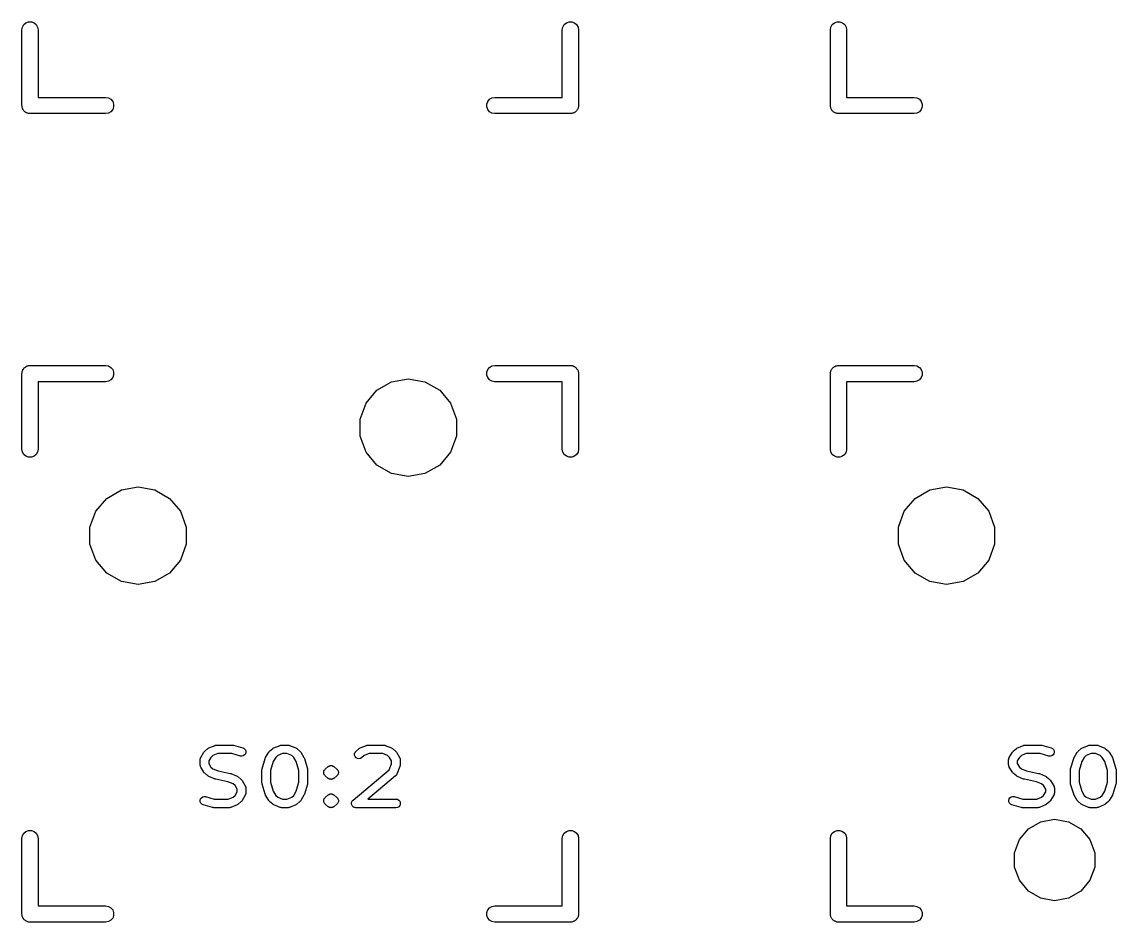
# Model space of a CAD drawing. Extents: x 15 to 276, y -105 to -15.
# Drawn here: x 53.46 to 79.17, y -104.54 to -83.38 of the extents above; entities that cross this region are included whole.
import ezdxf

# ---------------------------------------------------------------- set-up
doc = ezdxf.new("R2010")
doc.units = 0
doc.header["$MEASUREMENT"] = 0
doc.layers.add('BLACK', color=7, linetype='CONTINUOUS')

msp = doc.modelspace()

# ---------------------------------------------------------------- linework, layer by layer
at = {"layer": 'Black'}
for p, q in [((53.4595, -83.572), (53.471, -83.5068)), ((53.4595, -85.35), (53.4595, -83.572)), ((53.471, -83.5068), (53.5041, -83.4495)), ((53.5041, -83.4495), (53.5547, -83.407)), ((53.5547, -83.407), (53.6169, -83.3844)), ((53.6169, -83.3844), (53.6831, -83.3844)), ((53.6831, -83.3844), (53.7452, -83.407)), ((53.7452, -83.407), (53.7959, -83.4495)), ((53.7959, -83.4495), (53.829, -83.5068)), ((53.829, -83.5068), (53.8405, -83.572)), ((53.8405, -83.572), (53.8405, -85.1595)), ((66.1595, -83.572), (66.171, -83.5068)), ((66.1595, -85.1595), (66.1595, -83.572)), ((66.171, -83.5068), (66.2041, -83.4495)), ((66.2041, -83.4495), (66.2548, -83.407)), ((66.2548, -83.407), (66.3169, -83.3844)), ((66.3169, -83.3844), (66.3831, -83.3844)), ((66.3831, -83.3844), (66.4453, -83.407)), ((66.4453, -83.407), (66.4959, -83.4495)), ((66.4959, -83.4495), (66.529, -83.5068)), ((66.529, -83.5068), (66.5405, -83.572)), ((66.5405, -83.572), (66.5405, -85.35)), ((72.4595, -83.572), (72.471, -83.5068)), ((72.4595, -85.35), (72.4595, -83.572)), ((72.471, -83.5068), (72.5041, -83.4495)), ((72.5041, -83.4495), (72.5547, -83.407)), ((72.5547, -83.407), (72.6169, -83.3844)), ((72.6169, -83.3844), (72.6831, -83.3844)), ((72.6831, -83.3844), (72.7452, -83.407)), ((72.7452, -83.407), (72.7959, -83.4495)), ((72.7959, -83.4495), (72.829, -83.5068)), ((72.829, -83.5068), (72.8405, -83.572)), ((72.8405, -83.572), (72.8405, -85.1595)), ((53.4624, -85.3664), (53.4595, -85.35)), ((53.4624, -85.3831), (53.4624, -85.3664)), ((53.8405, -85.1595), (55.428, -85.1595)), ((55.428, -85.1595), (55.4932, -85.171)), ((55.4932, -85.171), (55.5505, -85.2041)), ((55.5505, -85.2041), (55.593, -85.2548)), ((55.593, -85.2548), (55.6156, -85.3169)), ((55.6156, -85.3169), (55.6156, -85.3831)), ((64.3844, -85.3169), (64.407, -85.2548)), ((64.3844, -85.3831), (64.3844, -85.3169)), ((64.407, -85.2548), (64.4495, -85.2041)), ((64.4495, -85.2041), (64.5068, -85.171)), ((64.5068, -85.171), (64.572, -85.1595)), ((64.572, -85.1595), (66.1595, -85.1595)), ((66.5405, -85.35), (66.5376, -85.3664)), ((66.5376, -85.3664), (66.5376, -85.3831)), ((72.4624, -85.3664), (72.4595, -85.35)), ((72.4624, -85.3831), (72.4624, -85.3664)), ((72.8405, -85.1595), (74.428, -85.1595)), ((74.428, -85.1595), (74.4932, -85.171)), ((74.4932, -85.171), (74.5505, -85.2041)), ((74.5505, -85.2041), (74.593, -85.2548)), ((74.593, -85.2548), (74.6156, -85.3169)), ((74.6156, -85.3169), (74.6156, -85.3831)), ((53.4681, -85.3987), (53.4624, -85.3831)), ((53.471, -85.4152), (53.4681, -85.3987)), ((53.4793, -85.4296), (53.471, -85.4152)), ((53.485, -85.4453), (53.4793, -85.4296)), ((53.4957, -85.458), (53.485, -85.4453)), ((53.5041, -85.4725), (53.4957, -85.458)), ((53.5168, -85.4832), (53.5041, -85.4725)), ((53.5275, -85.4959), (53.5168, -85.4832)), ((53.542, -85.5043), (53.5275, -85.4959)), ((53.5547, -85.515), (53.542, -85.5043)), ((53.5704, -85.5207), (53.5547, -85.515)), ((53.5848, -85.529), (53.5704, -85.5207)), ((53.6013, -85.5319), (53.5848, -85.529)), ((53.6169, -85.5376), (53.6013, -85.5319)), ((53.6336, -85.5376), (53.6169, -85.5376)), ((53.65, -85.5405), (53.6336, -85.5376)), ((55.428, -85.5405), (53.65, -85.5405)), ((55.4932, -85.529), (55.428, -85.5405)), ((55.5505, -85.4959), (55.4932, -85.529)), ((55.593, -85.4453), (55.5505, -85.4959)), ((55.6156, -85.3831), (55.593, -85.4453)), ((64.407, -85.4453), (64.3844, -85.3831)), ((64.4495, -85.4959), (64.407, -85.4453)), ((64.5068, -85.529), (64.4495, -85.4959)), ((64.572, -85.5405), (64.5068, -85.529)), ((66.35, -85.5405), (64.572, -85.5405)), ((66.3664, -85.5376), (66.35, -85.5405)), ((66.3831, -85.5376), (66.3664, -85.5376)), ((66.3987, -85.5319), (66.3831, -85.5376)), ((66.4152, -85.529), (66.3987, -85.5319)), ((66.4296, -85.5207), (66.4152, -85.529)), ((66.4453, -85.515), (66.4296, -85.5207)), ((66.458, -85.5043), (66.4453, -85.515)), ((66.4725, -85.4959), (66.458, -85.5043)), ((66.4832, -85.4832), (66.4725, -85.4959)), ((66.4959, -85.4725), (66.4832, -85.4832)), ((66.5043, -85.458), (66.4959, -85.4725)), ((66.515, -85.4453), (66.5043, -85.458)), ((66.5207, -85.4296), (66.515, -85.4453)), ((66.529, -85.4152), (66.5207, -85.4296)), ((66.5319, -85.3987), (66.529, -85.4152)), ((66.5376, -85.3831), (66.5319, -85.3987)), ((72.4681, -85.3987), (72.4624, -85.3831)), ((72.471, -85.4152), (72.4681, -85.3987)), ((72.4793, -85.4296), (72.471, -85.4152)), ((72.485, -85.4453), (72.4793, -85.4296)), ((72.4957, -85.458), (72.485, -85.4453)), ((72.5041, -85.4725), (72.4957, -85.458)), ((72.5168, -85.4832), (72.5041, -85.4725)), ((72.5275, -85.4959), (72.5168, -85.4832)), ((72.542, -85.5043), (72.5275, -85.4959)), ((72.5547, -85.515), (72.542, -85.5043)), ((72.5704, -85.5207), (72.5547, -85.515)), ((72.5848, -85.529), (72.5704, -85.5207)), ((72.6013, -85.5319), (72.5848, -85.529)), ((72.6169, -85.5376), (72.6013, -85.5319)), ((72.6336, -85.5376), (72.6169, -85.5376)), ((72.65, -85.5405), (72.6336, -85.5376)), ((74.428, -85.5405), (72.65, -85.5405)), ((74.4932, -85.529), (74.428, -85.5405)), ((74.5505, -85.4959), (74.4932, -85.529)), ((74.593, -85.4453), (74.5505, -85.4959)), ((74.6156, -85.3831), (74.593, -85.4453)), ((53.485, -91.5547), (53.4957, -91.542)), ((53.4957, -91.542), (53.5041, -91.5275)), ((53.5041, -91.5275), (53.5168, -91.5168)), ((53.5168, -91.5168), (53.5275, -91.5041)), ((53.5275, -91.5041), (53.542, -91.4957)), ((53.542, -91.4957), (53.5547, -91.485)), ((53.5547, -91.485), (53.5704, -91.4793)), ((53.5704, -91.4793), (53.5848, -91.471)), ((53.5848, -91.471), (53.6013, -91.4681)), ((53.6013, -91.4681), (53.6169, -91.4624)), ((53.6169, -91.4624), (53.6336, -91.4624)), ((53.6336, -91.4624), (53.65, -91.4595)), ((53.65, -91.4595), (55.428, -91.4595)), ((55.428, -91.4595), (55.4932, -91.471)), ((55.4932, -91.471), (55.5505, -91.5041)), ((55.5505, -91.5041), (55.593, -91.5547)), ((64.407, -91.5547), (64.4495, -91.5041)), ((64.4495, -91.5041), (64.5068, -91.471)), ((64.5068, -91.471), (64.572, -91.4595)), ((64.572, -91.4595), (66.35, -91.4595)), ((66.35, -91.4595), (66.3664, -91.4624)), ((66.3664, -91.4624), (66.3831, -91.4624)), ((66.3831, -91.4624), (66.3987, -91.4681)), ((66.3987, -91.4681), (66.4152, -91.471)), ((66.4152, -91.471), (66.4296, -91.4793)), ((66.4296, -91.4793), (66.4453, -91.485)), ((66.4453, -91.485), (66.458, -91.4957)), ((66.458, -91.4957), (66.4725, -91.5041)), ((66.4725, -91.5041), (66.4832, -91.5168)), ((66.4832, -91.5168), (66.4959, -91.5275)), ((66.4959, -91.5275), (66.5043, -91.542)), ((66.5043, -91.542), (66.515, -91.5547)), ((72.485, -91.5547), (72.4957, -91.542)), ((72.4957, -91.542), (72.5041, -91.5275)), ((72.5041, -91.5275), (72.5168, -91.5168)), ((72.5168, -91.5168), (72.5275, -91.5041)), ((72.5275, -91.5041), (72.542, -91.4957)), ((72.542, -91.4957), (72.5547, -91.485)), ((72.5547, -91.485), (72.5704, -91.4793)), ((72.5704, -91.4793), (72.5848, -91.471)), ((72.5848, -91.471), (72.6013, -91.4681)), ((72.6013, -91.4681), (72.6169, -91.4624)), ((72.6169, -91.4624), (72.6336, -91.4624)), ((72.6336, -91.4624), (72.65, -91.4595)), ((72.65, -91.4595), (74.428, -91.4595)), ((74.428, -91.4595), (74.4932, -91.471)), ((74.4932, -91.471), (74.5505, -91.5041)), ((74.5505, -91.5041), (74.593, -91.5547)), ((53.4595, -91.65), (53.4624, -91.6336)), ((53.4595, -93.428), (53.4595, -91.65)), ((53.4624, -91.6169), (53.4681, -91.6013)), ((53.4624, -91.6336), (53.4624, -91.6169)), ((53.4681, -91.6013), (53.471, -91.5848)), ((53.471, -91.5848), (53.4793, -91.5704)), ((53.4793, -91.5704), (53.485, -91.5547)), ((55.5505, -91.7959), (55.4932, -91.829)), ((55.593, -91.7452), (55.5505, -91.7959)), ((55.593, -91.5547), (55.6156, -91.6169)), ((55.6156, -91.6831), (55.593, -91.7452)), ((55.6156, -91.6169), (55.6156, -91.6831)), ((62.1476, -91.8418), (62.54, -91.7726)), ((62.54, -91.7726), (62.9324, -91.8418)), ((64.3844, -91.6169), (64.407, -91.5547)), ((64.3844, -91.6831), (64.3844, -91.6169)), ((64.407, -91.7452), (64.3844, -91.6831)), ((64.4495, -91.7959), (64.407, -91.7452)), ((64.5068, -91.829), (64.4495, -91.7959)), ((66.515, -91.5547), (66.5207, -91.5704)), ((66.5207, -91.5704), (66.529, -91.5848)), ((66.529, -91.5848), (66.5319, -91.6013)), ((66.5319, -91.6013), (66.5376, -91.6169)), ((66.5376, -91.6169), (66.5376, -91.6336)), ((66.5376, -91.6336), (66.5405, -91.65)), ((66.5405, -91.65), (66.5405, -93.428)), ((72.4595, -91.65), (72.4624, -91.6336)), ((72.4595, -93.428), (72.4595, -91.65)), ((72.4624, -91.6169), (72.4681, -91.6013)), ((72.4624, -91.6336), (72.4624, -91.6169)), ((72.4681, -91.6013), (72.471, -91.5848)), ((72.471, -91.5848), (72.4793, -91.5704)), ((72.4793, -91.5704), (72.485, -91.5547)), ((74.5505, -91.7959), (74.4932, -91.829)), ((74.593, -91.7452), (74.5505, -91.7959)), ((74.593, -91.5547), (74.6156, -91.6169)), ((74.6156, -91.6831), (74.593, -91.7452)), ((74.6156, -91.6169), (74.6156, -91.6831)), ((55.428, -91.8405), (53.8405, -91.8405)), ((53.8405, -91.8405), (53.8405, -93.428)), ((55.4932, -91.829), (55.428, -91.8405)), ((61.5464, -92.3463), (61.8025, -92.0411)), ((61.8025, -92.0411), (62.1476, -91.8418)), ((62.9324, -91.8418), (63.2775, -92.0411)), ((63.2775, -92.0411), (63.5336, -92.3463)), ((64.572, -91.8405), (64.5068, -91.829)), ((66.1595, -91.8405), (64.572, -91.8405)), ((66.1595, -93.428), (66.1595, -91.8405)), ((74.428, -91.8405), (72.8405, -91.8405)), ((72.8405, -91.8405), (72.8405, -93.428)), ((74.4932, -91.829), (74.428, -91.8405)), ((61.4101, -92.7208), (61.5464, -92.3463)), ((63.5336, -92.3463), (63.6699, -92.7208)), ((61.4101, -93.1192), (61.4101, -92.7208)), ((63.6699, -92.7208), (63.6699, -93.1192)), ((61.5464, -93.4937), (61.4101, -93.1192)), ((63.6699, -93.1192), (63.5336, -93.4937)), ((53.471, -93.4932), (53.4595, -93.428)), ((53.5041, -93.5505), (53.471, -93.4932)), ((53.5547, -93.593), (53.5041, -93.5505)), ((53.6169, -93.6156), (53.5547, -93.593)), ((53.7452, -93.593), (53.6831, -93.6156)), ((53.7959, -93.5505), (53.7452, -93.593)), ((53.829, -93.4932), (53.7959, -93.5505)), ((53.8405, -93.428), (53.829, -93.4932)), ((61.8025, -93.7989), (61.5464, -93.4937)), ((63.5336, -93.4937), (63.2775, -93.7989)), ((66.171, -93.4932), (66.1595, -93.428)), ((66.2041, -93.5505), (66.171, -93.4932)), ((66.2548, -93.593), (66.2041, -93.5505)), ((66.3169, -93.6156), (66.2548, -93.593)), ((66.4453, -93.593), (66.3831, -93.6156)), ((66.4959, -93.5505), (66.4453, -93.593)), ((66.529, -93.4932), (66.4959, -93.5505)), ((66.5405, -93.428), (66.529, -93.4932)), ((72.471, -93.4932), (72.4595, -93.428)), ((72.5041, -93.5505), (72.471, -93.4932)), ((72.5547, -93.593), (72.5041, -93.5505)), ((72.6169, -93.6156), (72.5547, -93.593)), ((72.7452, -93.593), (72.6831, -93.6156)), ((72.7959, -93.5505), (72.7452, -93.593)), ((72.829, -93.4932), (72.7959, -93.5505)), ((72.8405, -93.428), (72.829, -93.4932)), ((53.6831, -93.6156), (53.6169, -93.6156)), ((62.1476, -93.9982), (61.8025, -93.7989)), ((63.2775, -93.7989), (62.9324, -93.9982)), ((66.3831, -93.6156), (66.3169, -93.6156)), ((72.6831, -93.6156), (72.6169, -93.6156)), ((62.54, -94.0674), (62.1476, -93.9982)), ((62.9324, -93.9982), (62.54, -94.0674)), ((55.7976, -94.3818), (56.19, -94.3126)), ((56.19, -94.3126), (56.5824, -94.3818)), ((74.7976, -94.3818), (75.19, -94.3126)), ((75.19, -94.3126), (75.5824, -94.3818)), ((55.1964, -94.8863), (55.4525, -94.5811)), ((55.4525, -94.5811), (55.7976, -94.3818)), ((56.5824, -94.3818), (56.9275, -94.5811)), ((56.9275, -94.5811), (57.1836, -94.8863)), ((74.1964, -94.8863), (74.4525, -94.5811)), ((74.4525, -94.5811), (74.7976, -94.3818)), ((75.5824, -94.3818), (75.9275, -94.5811)), ((75.9275, -94.5811), (76.1836, -94.8863)), ((55.0601, -95.2608), (55.1964, -94.8863)), ((57.1836, -94.8863), (57.3199, -95.2608)), ((74.0601, -95.2608), (74.1964, -94.8863)), ((76.1836, -94.8863), (76.3199, -95.2608)), ((55.0601, -95.6592), (55.0601, -95.2608)), ((57.3199, -95.2608), (57.3199, -95.6592)), ((74.0601, -95.6592), (74.0601, -95.2608)), ((76.3199, -95.2608), (76.3199, -95.6592)), ((55.1964, -96.0337), (55.0601, -95.6592)), ((57.3199, -95.6592), (57.1836, -96.0337)), ((74.1964, -96.0337), (74.0601, -95.6592)), ((76.3199, -95.6592), (76.1836, -96.0337)), ((55.4525, -96.3389), (55.1964, -96.0337)), ((57.1836, -96.0337), (56.9275, -96.3389)), ((74.4525, -96.3389), (74.1964, -96.0337)), ((76.1836, -96.0337), (75.9275, -96.3389)), ((55.7976, -96.5382), (55.4525, -96.3389)), ((56.9275, -96.3389), (56.5824, -96.5382)), ((74.7976, -96.5382), (74.4525, -96.3389)), ((75.9275, -96.3389), (75.5824, -96.5382)), ((56.19, -96.6074), (55.7976, -96.5382)), ((56.5824, -96.5382), (56.19, -96.6074)), ((75.19, -96.6074), (74.7976, -96.5382)), ((75.5824, -96.5382), (75.19, -96.6074)), ((57.7357, -100.548), (57.7468, -100.535)), ((57.7468, -100.535), (57.7578, -100.522)), ((57.7578, -100.522), (57.8304, -100.462)), ((57.8304, -100.462), (57.8436, -100.454)), ((57.8436, -100.454), (57.8564, -100.446)), ((57.8564, -100.446), (58.0015, -100.386)), ((58.0015, -100.386), (58.0038, -100.385)), ((58.0038, -100.385), (58.0058, -100.384)), ((58.0058, -100.384), (58.0209, -100.381)), ((58.0209, -100.381), (58.0359, -100.378)), ((58.0359, -100.378), (58.0383, -100.378)), ((58.0383, -100.378), (58.0406, -100.378)), ((58.0406, -100.378), (58.4034, -100.378)), ((58.4034, -100.378), (58.417, -100.38)), ((58.417, -100.38), (58.4306, -100.382)), ((58.4306, -100.382), (58.6483, -100.442)), ((58.6483, -100.442), (58.6802, -100.457)), ((58.6802, -100.457), (58.7049, -100.482)), ((58.7049, -100.482), (58.7195, -100.515)), ((58.7195, -100.515), (58.7223, -100.55)), ((59.2597, -100.548), (59.2708, -100.535)), ((59.2708, -100.535), (59.2818, -100.522)), ((59.2818, -100.522), (59.3544, -100.462)), ((59.3544, -100.462), (59.3676, -100.454)), ((59.3676, -100.454), (59.3804, -100.446)), ((59.3804, -100.446), (59.5255, -100.386)), ((59.5255, -100.386), (59.5278, -100.385)), ((59.5278, -100.385), (59.5298, -100.384)), ((59.5298, -100.384), (59.5449, -100.381)), ((59.5449, -100.381), (59.5599, -100.378)), ((59.5599, -100.378), (59.5623, -100.378)), ((59.5623, -100.378), (59.5646, -100.378)), ((59.5646, -100.378), (59.7097, -100.378)), ((59.7097, -100.378), (59.712, -100.378)), ((59.712, -100.378), (59.7144, -100.378)), ((59.7144, -100.378), (59.7293, -100.381)), ((59.7293, -100.381), (59.7445, -100.384)), ((59.7445, -100.384), (59.7465, -100.385)), ((59.7465, -100.385), (59.7488, -100.386)), ((59.7488, -100.386), (59.8939, -100.446)), ((59.8939, -100.446), (59.9067, -100.454)), ((59.9067, -100.454), (59.9199, -100.462)), ((59.9199, -100.462), (59.9925, -100.522)), ((59.9925, -100.522), (60.0034, -100.535)), ((60.0034, -100.535), (60.0146, -100.548)), ((61.291, -100.549), (61.3138, -100.522)), ((61.3138, -100.522), (61.3864, -100.462)), ((61.3864, -100.462), (61.3996, -100.454)), ((61.3996, -100.454), (61.4124, -100.446)), ((61.4124, -100.446), (61.5575, -100.386)), ((61.5575, -100.386), (61.5598, -100.385)), ((61.5598, -100.385), (61.5618, -100.384)), ((61.5618, -100.384), (61.5769, -100.381)), ((61.5769, -100.381), (61.5919, -100.378)), ((61.5919, -100.378), (61.5943, -100.378)), ((61.5943, -100.378), (61.5966, -100.378)), ((61.5966, -100.378), (61.9594, -100.378)), ((61.9594, -100.378), (61.9617, -100.378)), ((61.9617, -100.378), (61.9641, -100.378)), ((61.9641, -100.378), (61.9791, -100.381)), ((61.9791, -100.381), (61.9942, -100.384)), ((61.9942, -100.384), (61.9962, -100.385)), ((61.9962, -100.385), (61.9985, -100.386)), ((61.9985, -100.386), (62.1436, -100.446)), ((62.1436, -100.446), (62.1564, -100.454)), ((62.1564, -100.454), (62.1696, -100.462)), ((62.1696, -100.462), (62.2422, -100.522)), ((62.2422, -100.522), (62.2531, -100.535)), ((62.2531, -100.535), (62.2643, -100.548)), ((76.7357, -100.548), (76.7468, -100.535)), ((76.7468, -100.535), (76.7578, -100.522)), ((76.7578, -100.522), (76.8304, -100.462)), ((76.8304, -100.462), (76.8436, -100.454)), ((76.8436, -100.454), (76.8564, -100.446)), ((76.8564, -100.446), (77.0015, -100.386)), ((77.0015, -100.386), (77.0038, -100.385)), ((77.0038, -100.385), (77.0058, -100.384)), ((77.0058, -100.384), (77.0209, -100.381)), ((77.0209, -100.381), (77.0359, -100.378)), ((77.0359, -100.378), (77.0383, -100.378)), ((77.0383, -100.378), (77.0406, -100.378)), ((77.0406, -100.378), (77.4034, -100.378)), ((77.4034, -100.378), (77.417, -100.38)), ((77.417, -100.38), (77.4306, -100.382)), ((77.4306, -100.382), (77.6483, -100.442)), ((77.6483, -100.442), (77.6802, -100.457)), ((77.6802, -100.457), (77.7049, -100.482)), ((77.7049, -100.482), (77.7195, -100.515)), ((77.7195, -100.515), (77.7223, -100.55)), ((78.2597, -100.548), (78.2708, -100.535)), ((78.2708, -100.535), (78.2818, -100.522)), ((78.2818, -100.522), (78.3544, -100.462)), ((78.3544, -100.462), (78.3676, -100.454)), ((78.3676, -100.454), (78.3804, -100.446)), ((78.3804, -100.446), (78.5255, -100.386)), ((78.5255, -100.386), (78.5278, -100.385)), ((78.5278, -100.385), (78.5298, -100.384)), ((78.5298, -100.384), (78.5449, -100.381)), ((78.5449, -100.381), (78.5599, -100.378)), ((78.5599, -100.378), (78.5623, -100.378)), ((78.5623, -100.378), (78.5646, -100.378)), ((78.5646, -100.378), (78.7097, -100.378)), ((78.7097, -100.378), (78.712, -100.378)), ((78.712, -100.378), (78.7144, -100.378)), ((78.7144, -100.378), (78.7293, -100.381)), ((78.7293, -100.381), (78.7445, -100.384)), ((78.7445, -100.384), (78.7465, -100.385)), ((78.7465, -100.385), (78.7488, -100.386)), ((78.7488, -100.386), (78.8939, -100.446)), ((78.8939, -100.446), (78.9067, -100.454)), ((78.9067, -100.454), (78.9199, -100.462)), ((78.9199, -100.462), (78.9925, -100.522)), ((78.9925, -100.522), (79.0034, -100.535)), ((79.0034, -100.535), (79.0146, -100.548)), ((57.6487, -100.721), (57.6504, -100.712)), ((57.6487, -100.842), (57.6487, -100.721)), ((57.6504, -100.712), (57.6505, -100.702)), ((57.6505, -100.702), (57.6534, -100.695)), ((57.6534, -100.695), (57.6548, -100.687)), ((57.6548, -100.687), (57.6597, -100.678)), ((57.6597, -100.678), (57.6632, -100.669)), ((57.6632, -100.669), (57.7357, -100.548)), ((57.9011, -100.668), (57.8519, -100.75)), ((57.8519, -100.75), (57.8519, -100.814)), ((57.9487, -100.628), (57.9011, -100.668)), ((58.0609, -100.581), (57.9487, -100.628)), ((58.3896, -100.581), (58.0609, -100.581)), ((58.5939, -100.638), (58.3896, -100.581)), ((58.6291, -100.641), (58.5939, -100.638)), ((58.6632, -100.632), (58.6291, -100.641)), ((58.6923, -100.612), (58.6632, -100.632)), ((58.7128, -100.584), (58.6923, -100.612)), ((58.7223, -100.55), (58.7128, -100.584)), ((59.1044, -100.934), (59.177, -100.692)), ((59.177, -100.692), (59.1826, -100.681)), ((59.1826, -100.681), (59.1872, -100.669)), ((59.1872, -100.669), (59.2597, -100.548)), ((59.3679, -100.763), (59.3033, -100.978)), ((59.4251, -100.668), (59.3679, -100.763)), ((59.4727, -100.628), (59.4251, -100.668)), ((59.5849, -100.581), (59.4727, -100.628)), ((59.6894, -100.581), (59.5849, -100.581)), ((59.8016, -100.628), (59.6894, -100.581)), ((59.8492, -100.668), (59.8016, -100.628)), ((59.9063, -100.763), (59.8492, -100.668)), ((59.971, -100.978), (59.9063, -100.763)), ((60.0146, -100.548), (60.0871, -100.669)), ((60.0871, -100.669), (60.0916, -100.681)), ((60.0916, -100.681), (60.0973, -100.692)), ((60.0973, -100.692), (60.1699, -100.934)), ((61.2787, -100.618), (61.2789, -100.582)), ((61.2907, -100.651), (61.2787, -100.618)), ((61.2789, -100.582), (61.291, -100.549)), ((61.3133, -100.678), (61.2907, -100.651)), ((61.3438, -100.696), (61.3133, -100.678)), ((61.3785, -100.702), (61.3438, -100.696)), ((61.4133, -100.696), (61.3785, -100.702)), ((61.4439, -100.679), (61.4133, -100.696)), ((61.5047, -100.628), (61.4439, -100.679)), ((61.6169, -100.581), (61.5047, -100.628)), ((61.9391, -100.581), (61.6169, -100.581)), ((62.0513, -100.628), (61.9391, -100.581)), ((62.0989, -100.668), (62.0513, -100.628)), ((62.1481, -100.75), (62.0989, -100.668)), ((62.1481, -100.823), (62.1481, -100.75)), ((62.2643, -100.548), (62.3368, -100.669)), ((62.3368, -100.669), (62.3403, -100.678)), ((62.3403, -100.678), (62.3452, -100.687)), ((62.3452, -100.687), (62.3466, -100.695)), ((62.3466, -100.695), (62.3495, -100.702)), ((62.3495, -100.702), (62.3496, -100.712)), ((62.3496, -100.712), (62.3513, -100.721)), ((62.3513, -100.721), (62.3513, -100.842)), ((76.6487, -100.721), (76.6504, -100.712)), ((76.6487, -100.842), (76.6487, -100.721)), ((76.6504, -100.712), (76.6505, -100.702)), ((76.6505, -100.702), (76.6534, -100.695)), ((76.6534, -100.695), (76.6548, -100.687)), ((76.6548, -100.687), (76.6597, -100.678)), ((76.6597, -100.678), (76.6632, -100.669)), ((76.6632, -100.669), (76.7357, -100.548)), ((76.9011, -100.668), (76.8519, -100.75)), ((76.8519, -100.75), (76.8519, -100.814)), ((76.9487, -100.628), (76.9011, -100.668)), ((77.0609, -100.581), (76.9487, -100.628)), ((77.3896, -100.581), (77.0609, -100.581)), ((77.5939, -100.638), (77.3896, -100.581)), ((77.6291, -100.641), (77.5939, -100.638)), ((77.6632, -100.632), (77.6291, -100.641)), ((77.6923, -100.612), (77.6632, -100.632)), ((77.7128, -100.584), (77.6923, -100.612)), ((77.7223, -100.55), (77.7128, -100.584)), ((78.1044, -100.934), (78.177, -100.692)), ((78.177, -100.692), (78.1826, -100.681)), ((78.1826, -100.681), (78.1872, -100.669)), ((78.1872, -100.669), (78.2597, -100.548)), ((78.3679, -100.763), (78.3033, -100.978)), ((78.4251, -100.668), (78.3679, -100.763)), ((78.4727, -100.628), (78.4251, -100.668)), ((78.5849, -100.581), (78.4727, -100.628)), ((78.6894, -100.581), (78.5849, -100.581)), ((78.8016, -100.628), (78.6894, -100.581)), ((78.8492, -100.668), (78.8016, -100.628)), ((78.9063, -100.763), (78.8492, -100.668)), ((78.971, -100.978), (78.9063, -100.763)), ((79.0146, -100.548), (79.0871, -100.669)), ((79.0871, -100.669), (79.0916, -100.681)), ((79.0916, -100.681), (79.0973, -100.692)), ((79.0973, -100.692), (79.1699, -100.934)), ((57.6504, -100.852), (57.6487, -100.842)), ((57.6505, -100.862), (57.6504, -100.852)), ((57.6534, -100.869), (57.6505, -100.862)), ((57.6548, -100.877), (57.6534, -100.869)), ((57.6597, -100.886), (57.6548, -100.877)), ((57.6632, -100.895), (57.6597, -100.886)), ((57.7357, -101.016), (57.6632, -100.895)), ((57.7469, -101.028), (57.7357, -101.016)), ((57.7578, -101.041), (57.7469, -101.028)), ((57.8304, -101.102), (57.7578, -101.041)), ((57.8519, -100.814), (57.9011, -100.896)), ((57.9011, -100.896), (57.9487, -100.936)), ((57.9487, -100.936), (58.0707, -100.987)), ((58.0707, -100.987), (58.3516, -101.045)), ((58.3516, -101.045), (58.3605, -101.049)), ((58.3605, -101.049), (58.3699, -101.051)), ((58.3699, -101.051), (58.5151, -101.111)), ((59.1001, -100.963), (59.1027, -100.949)), ((59.1001, -101.266), (59.1001, -100.963)), ((59.1027, -100.949), (59.1044, -100.934)), ((59.3033, -100.978), (59.3033, -101.251)), ((59.971, -101.251), (59.971, -100.978)), ((60.1699, -100.934), (60.1716, -100.949)), ((60.1716, -100.949), (60.1742, -100.963)), ((60.1742, -100.963), (60.1742, -101.266)), ((60.553, -101.007), (60.5531, -101.006)), ((60.5531, -101.024), (60.553, -101.007)), ((60.553, -101.041), (60.5531, -101.024)), ((60.5531, -101.041), (60.553, -101.041)), ((60.5531, -101.006), (60.5591, -100.99)), ((60.5531, -101.006), (60.5531, -101.006)), ((60.5531, -101.042), (60.5531, -101.041)), ((60.5592, -101.058), (60.5531, -101.042)), ((60.5591, -100.99), (60.565, -100.973)), ((60.565, -101.074), (60.5592, -101.058)), ((60.565, -100.973), (60.5652, -100.973)), ((60.5652, -100.973), (60.5653, -100.973)), ((60.5653, -100.973), (60.5766, -100.959)), ((60.5766, -100.959), (60.5876, -100.946)), ((60.5876, -100.946), (60.5879, -100.946)), ((60.5879, -100.946), (60.5881, -100.946)), ((60.5881, -100.946), (60.6607, -100.885)), ((60.6607, -100.885), (60.6682, -100.881)), ((60.6682, -100.881), (60.6749, -100.875)), ((60.6749, -100.875), (60.6831, -100.872)), ((60.6831, -100.872), (60.6906, -100.868)), ((60.6906, -100.868), (60.691, -100.868)), ((60.691, -100.868), (60.6913, -100.868)), ((60.6913, -100.868), (60.6999, -100.866)), ((60.6999, -100.866), (60.7081, -100.863)), ((60.7081, -100.863), (60.7168, -100.863)), ((60.7168, -100.863), (60.7254, -100.862)), ((60.7254, -100.862), (60.7257, -100.862)), ((60.7257, -100.862), (60.7261, -100.862)), ((60.7261, -100.862), (60.7346, -100.863)), ((60.7346, -100.863), (60.7434, -100.863)), ((60.7434, -100.863), (60.7515, -100.866)), ((60.7515, -100.866), (60.7601, -100.868)), ((60.7601, -100.868), (60.7604, -100.868)), ((60.7604, -100.868), (60.7608, -100.868)), ((60.7608, -100.868), (60.7683, -100.872)), ((60.7683, -100.872), (60.7765, -100.875)), ((60.7765, -100.875), (60.7832, -100.881)), ((60.7832, -100.881), (60.7908, -100.885)), ((60.7908, -100.885), (60.8633, -100.946)), ((60.8633, -100.946), (60.8636, -100.946)), ((60.8636, -100.946), (60.8639, -100.946)), ((60.8639, -100.946), (60.8749, -100.959)), ((60.8749, -100.959), (60.8861, -100.973)), ((60.8861, -100.973), (60.8862, -100.973)), ((60.8862, -100.973), (60.8864, -100.973)), ((60.8864, -100.973), (60.8923, -100.99)), ((60.8923, -101.058), (60.8864, -101.074)), ((60.8923, -100.99), (60.8983, -101.006)), ((60.8983, -101.042), (60.8923, -101.058)), ((60.8983, -101.006), (60.8983, -101.006)), ((60.8983, -101.006), (60.8984, -101.007)), ((60.8984, -101.007), (60.8983, -101.024)), ((60.8983, -101.024), (60.8984, -101.041)), ((60.8984, -101.041), (60.8983, -101.041)), ((60.8983, -101.041), (60.8983, -101.042)), ((61.2412, -101.671), (62.0924, -100.962)), ((62.0924, -100.962), (62.1481, -100.823)), ((62.344, -100.88), (62.2715, -101.062)), ((62.3444, -100.879), (62.344, -100.88)), ((62.3452, -100.877), (62.3444, -100.879)), ((62.348, -100.861), (62.3452, -100.877)), ((62.3513, -100.846), (62.348, -100.861)), ((62.3513, -100.842), (62.351, -100.844)), ((62.351, -100.844), (62.3513, -100.846)), ((76.6504, -100.852), (76.6487, -100.842)), ((76.6505, -100.862), (76.6504, -100.852)), ((76.6534, -100.869), (76.6505, -100.862)), ((76.6548, -100.877), (76.6534, -100.869)), ((76.6597, -100.886), (76.6548, -100.877)), ((76.6632, -100.895), (76.6597, -100.886)), ((76.7357, -101.016), (76.6632, -100.895)), ((76.7469, -101.028), (76.7357, -101.016)), ((76.7578, -101.041), (76.7469, -101.028)), ((76.8304, -101.102), (76.7578, -101.041)), ((76.8519, -100.814), (76.9011, -100.896)), ((76.9011, -100.896), (76.9487, -100.936)), ((76.9487, -100.936), (77.0707, -100.987)), ((77.0707, -100.987), (77.3516, -101.045)), ((77.3516, -101.045), (77.3605, -101.049)), ((77.3605, -101.049), (77.3699, -101.051)), ((77.3699, -101.051), (77.5151, -101.111)), ((78.1001, -100.963), (78.1027, -100.949)), ((78.1001, -101.266), (78.1001, -100.963)), ((78.1027, -100.949), (78.1044, -100.934)), ((78.3033, -100.978), (78.3033, -101.251)), ((78.971, -101.251), (78.971, -100.978)), ((79.1699, -100.934), (79.1716, -100.949)), ((79.1716, -100.949), (79.1742, -100.963)), ((79.1742, -100.963), (79.1742, -101.266)), ((57.8436, -101.109), (57.8304, -101.102)), ((57.8564, -101.118), (57.8436, -101.109)), ((58.0015, -101.178), (57.8564, -101.118)), ((58.0109, -101.18), (58.0015, -101.178)), ((58.0198, -101.184), (58.0109, -101.18)), ((58.3007, -101.242), (58.0198, -101.184)), ((58.4228, -101.293), (58.3007, -101.242)), ((58.4703, -101.333), (58.4228, -101.293)), ((58.5151, -101.111), (58.5279, -101.12)), ((58.5279, -101.12), (58.541, -101.127)), ((58.541, -101.127), (58.6136, -101.188)), ((58.6136, -101.188), (58.6246, -101.201)), ((58.6246, -101.201), (58.6357, -101.213)), ((58.6357, -101.213), (58.7083, -101.334)), ((59.1027, -101.28), (59.1001, -101.266)), ((59.1044, -101.295), (59.1027, -101.28)), ((59.177, -101.537), (59.1044, -101.295)), ((59.3033, -101.251), (59.3679, -101.466)), ((59.9063, -101.466), (59.971, -101.251)), ((60.1699, -101.295), (60.0973, -101.537)), ((60.1716, -101.28), (60.1699, -101.295)), ((60.1742, -101.266), (60.1716, -101.28)), ((60.5652, -101.075), (60.565, -101.074)), ((60.5653, -101.075), (60.5652, -101.075)), ((60.5766, -101.088), (60.5653, -101.075)), ((60.5876, -101.101), (60.5766, -101.088)), ((60.5879, -101.102), (60.5876, -101.101)), ((60.5881, -101.102), (60.5879, -101.102)), ((60.6607, -101.162), (60.5881, -101.102)), ((60.6682, -101.167), (60.6607, -101.162)), ((60.6749, -101.172), (60.6682, -101.167)), ((60.6831, -101.175), (60.6749, -101.172)), ((60.6906, -101.18), (60.6831, -101.175)), ((60.691, -101.18), (60.6906, -101.18)), ((60.6913, -101.18), (60.691, -101.18)), ((60.6999, -101.181), (60.6913, -101.18)), ((60.7081, -101.184), (60.6999, -101.181)), ((60.7168, -101.184), (60.7081, -101.184)), ((60.7254, -101.186), (60.7168, -101.184)), ((60.7257, -101.186), (60.7254, -101.186)), ((60.7261, -101.186), (60.7257, -101.186)), ((60.7346, -101.184), (60.7261, -101.186)), ((60.7434, -101.184), (60.7346, -101.184)), ((60.7515, -101.181), (60.7434, -101.184)), ((60.7601, -101.18), (60.7515, -101.181)), ((60.7604, -101.18), (60.7601, -101.18)), ((60.7608, -101.18), (60.7604, -101.18)), ((60.7683, -101.175), (60.7608, -101.18)), ((60.7765, -101.172), (60.7683, -101.175)), ((60.7832, -101.167), (60.7765, -101.172)), ((60.7908, -101.162), (60.7832, -101.167)), ((60.8633, -101.102), (60.7908, -101.162)), ((60.8636, -101.102), (60.8633, -101.102)), ((60.8639, -101.101), (60.8636, -101.102)), ((60.8749, -101.088), (60.8639, -101.101)), ((60.8861, -101.075), (60.8749, -101.088)), ((60.8862, -101.075), (60.8861, -101.075)), ((60.8864, -101.074), (60.8862, -101.075)), ((62.2422, -101.102), (61.5869, -101.648)), ((62.247, -101.096), (62.2422, -101.102)), ((62.2529, -101.092), (62.247, -101.096)), ((62.2583, -101.083), (62.2529, -101.092)), ((62.265, -101.075), (62.2583, -101.083)), ((62.2675, -101.068), (62.265, -101.075)), ((62.2715, -101.062), (62.2675, -101.068)), ((76.8436, -101.109), (76.8304, -101.102)), ((76.8564, -101.118), (76.8436, -101.109)), ((77.0015, -101.178), (76.8564, -101.118)), ((77.0109, -101.18), (77.0015, -101.178)), ((77.0198, -101.184), (77.0109, -101.18)), ((77.3007, -101.242), (77.0198, -101.184)), ((77.4228, -101.293), (77.3007, -101.242)), ((77.4703, -101.333), (77.4228, -101.293)), ((77.5151, -101.111), (77.5279, -101.12)), ((77.5279, -101.12), (77.541, -101.127)), ((77.541, -101.127), (77.6136, -101.188)), ((77.6136, -101.188), (77.6246, -101.201)), ((77.6246, -101.201), (77.6357, -101.213)), ((77.6357, -101.213), (77.7083, -101.334)), ((78.1027, -101.28), (78.1001, -101.266)), ((78.1044, -101.295), (78.1027, -101.28)), ((78.177, -101.537), (78.1044, -101.295)), ((78.3033, -101.251), (78.3679, -101.466)), ((78.9063, -101.466), (78.971, -101.251)), ((79.1699, -101.295), (79.0973, -101.537)), ((79.1716, -101.28), (79.1699, -101.295)), ((79.1742, -101.266), (79.1716, -101.28)), ((58.4228, -101.601), (58.4703, -101.562)), ((58.5195, -101.415), (58.4703, -101.333)), ((58.4703, -101.562), (58.5195, -101.479)), ((58.5195, -101.479), (58.5195, -101.415)), ((58.7083, -101.56), (58.6357, -101.681)), ((58.7083, -101.334), (58.7117, -101.343)), ((58.7117, -101.551), (58.7083, -101.56)), ((58.7117, -101.343), (58.7166, -101.352)), ((58.7166, -101.542), (58.7117, -101.551)), ((58.7166, -101.352), (58.718, -101.36)), ((58.718, -101.534), (58.7166, -101.542)), ((58.718, -101.36), (58.7209, -101.367)), ((58.7209, -101.527), (58.718, -101.534)), ((58.7209, -101.367), (58.7211, -101.377)), ((58.7211, -101.517), (58.7209, -101.527)), ((58.7211, -101.377), (58.7227, -101.387)), ((58.7227, -101.508), (58.7211, -101.517)), ((58.7227, -101.387), (58.7227, -101.508)), ((59.1826, -101.548), (59.177, -101.537)), ((59.1872, -101.56), (59.1826, -101.548)), ((59.2597, -101.681), (59.1872, -101.56)), ((59.3679, -101.466), (59.4251, -101.562)), ((59.4251, -101.562), (59.4727, -101.601)), ((59.8016, -101.601), (59.8492, -101.562)), ((59.8492, -101.562), (59.9063, -101.466)), ((60.0871, -101.56), (60.0145, -101.681)), ((60.0916, -101.548), (60.0871, -101.56)), ((60.0973, -101.537), (60.0916, -101.548)), ((60.5881, -101.611), (60.6607, -101.551)), ((60.6607, -101.551), (60.6682, -101.546)), ((60.6682, -101.546), (60.6749, -101.541)), ((60.6749, -101.541), (60.6831, -101.538)), ((60.6831, -101.538), (60.6906, -101.533)), ((60.6906, -101.533), (60.691, -101.533)), ((60.691, -101.533), (60.6913, -101.533)), ((60.6913, -101.533), (60.6999, -101.531)), ((60.6999, -101.531), (60.7081, -101.529)), ((60.7081, -101.529), (60.7168, -101.529)), ((60.7168, -101.529), (60.7254, -101.527)), ((60.7254, -101.527), (60.7257, -101.527)), ((60.7257, -101.527), (60.7261, -101.527)), ((60.7261, -101.527), (60.7346, -101.529)), ((60.7346, -101.529), (60.7434, -101.529)), ((60.7434, -101.529), (60.7515, -101.531)), ((60.7515, -101.531), (60.7601, -101.533)), ((60.7601, -101.533), (60.7604, -101.533)), ((60.7604, -101.533), (60.7608, -101.533)), ((60.7608, -101.533), (60.7683, -101.538)), ((60.7683, -101.538), (60.7765, -101.541)), ((60.7765, -101.541), (60.7832, -101.546)), ((60.7832, -101.546), (60.7908, -101.551)), ((60.7908, -101.551), (60.8633, -101.611)), ((77.4228, -101.601), (77.4703, -101.562)), ((77.5195, -101.415), (77.4703, -101.333)), ((77.4703, -101.562), (77.5195, -101.479)), ((77.5195, -101.479), (77.5195, -101.415)), ((77.7083, -101.56), (77.6357, -101.681)), ((77.7083, -101.334), (77.7117, -101.343)), ((77.7117, -101.551), (77.7083, -101.56)), ((77.7117, -101.343), (77.7166, -101.352)), ((77.7166, -101.542), (77.7117, -101.551)), ((77.7166, -101.352), (77.718, -101.36)), ((77.718, -101.534), (77.7166, -101.542)), ((77.718, -101.36), (77.7209, -101.367)), ((77.7209, -101.527), (77.718, -101.534)), ((77.7209, -101.367), (77.7211, -101.377)), ((77.7211, -101.517), (77.7209, -101.527)), ((77.7211, -101.377), (77.7227, -101.387)), ((77.7227, -101.508), (77.7211, -101.517)), ((77.7227, -101.387), (77.7227, -101.508)), ((78.1826, -101.548), (78.177, -101.537)), ((78.1872, -101.56), (78.1826, -101.548)), ((78.2597, -101.681), (78.1872, -101.56)), ((78.3679, -101.466), (78.4251, -101.562)), ((78.4251, -101.562), (78.4727, -101.601)), ((78.8016, -101.601), (78.8492, -101.562)), ((78.8492, -101.562), (78.9063, -101.466)), ((79.0871, -101.56), (79.0145, -101.681)), ((79.0916, -101.548), (79.0871, -101.56)), ((79.0973, -101.537), (79.0916, -101.548)), ((57.6492, -101.679), (57.6586, -101.645)), ((57.6519, -101.714), (57.6492, -101.679)), ((57.6665, -101.747), (57.6519, -101.714)), ((57.6586, -101.645), (57.6791, -101.617)), ((57.6913, -101.772), (57.6665, -101.747)), ((57.6791, -101.617), (57.7082, -101.597)), ((57.7231, -101.787), (57.6913, -101.772)), ((57.7082, -101.597), (57.7424, -101.588)), ((57.9408, -101.847), (57.7231, -101.787)), ((57.7424, -101.588), (57.7775, -101.591)), ((57.7775, -101.591), (57.9818, -101.648)), ((57.9818, -101.648), (58.3105, -101.648)), ((58.3105, -101.648), (58.4228, -101.601)), ((58.5151, -101.783), (58.3699, -101.843)), ((58.5279, -101.775), (58.5151, -101.783)), ((58.541, -101.767), (58.5279, -101.775)), ((58.6136, -101.707), (58.541, -101.767)), ((58.6246, -101.694), (58.6136, -101.707)), ((58.6357, -101.681), (58.6246, -101.694)), ((59.2708, -101.694), (59.2597, -101.681)), ((59.2818, -101.707), (59.2708, -101.694)), ((59.3544, -101.767), (59.2818, -101.707)), ((59.3676, -101.775), (59.3544, -101.767)), ((59.3804, -101.783), (59.3676, -101.775)), ((59.5255, -101.843), (59.3804, -101.783)), ((59.4727, -101.601), (59.5849, -101.648)), ((59.5849, -101.648), (59.6894, -101.648)), ((59.6894, -101.648), (59.8016, -101.601)), ((59.8939, -101.783), (59.7488, -101.843)), ((59.9067, -101.775), (59.8939, -101.783)), ((59.9199, -101.767), (59.9067, -101.775)), ((59.9925, -101.707), (59.9199, -101.767)), ((60.0034, -101.694), (59.9925, -101.707)), ((60.0145, -101.681), (60.0034, -101.694)), ((60.553, -101.672), (60.5531, -101.671)), ((60.5531, -101.689), (60.553, -101.672)), ((60.553, -101.706), (60.5531, -101.689)), ((60.5531, -101.707), (60.553, -101.706)), ((60.5531, -101.671), (60.5591, -101.655)), ((60.5531, -101.671), (60.5531, -101.671)), ((60.5592, -101.723), (60.5531, -101.707)), ((60.5531, -101.707), (60.5531, -101.707)), ((60.5591, -101.655), (60.565, -101.639)), ((60.565, -101.74), (60.5592, -101.723)), ((60.565, -101.639), (60.5652, -101.638)), ((60.5652, -101.74), (60.565, -101.74)), ((60.5652, -101.638), (60.5653, -101.638)), ((60.5653, -101.74), (60.5652, -101.74)), ((60.5653, -101.638), (60.5766, -101.625)), ((60.5766, -101.753), (60.5653, -101.74)), ((60.5766, -101.625), (60.5876, -101.611)), ((60.5876, -101.767), (60.5766, -101.753)), ((60.5876, -101.611), (60.5879, -101.611)), ((60.5879, -101.767), (60.5876, -101.767)), ((60.5879, -101.611), (60.5881, -101.611)), ((60.5881, -101.767), (60.5879, -101.767)), ((60.6607, -101.828), (60.5881, -101.767)), ((60.6682, -101.832), (60.6607, -101.828)), ((60.7908, -101.828), (60.7832, -101.832)), ((60.8633, -101.767), (60.7908, -101.828)), ((60.8633, -101.611), (60.8636, -101.611)), ((60.8636, -101.767), (60.8633, -101.767)), ((60.8636, -101.611), (60.8639, -101.611)), ((60.8639, -101.767), (60.8636, -101.767)), ((60.8639, -101.611), (60.8749, -101.625)), ((60.8749, -101.753), (60.8639, -101.767)), ((60.8749, -101.625), (60.8861, -101.638)), ((60.8861, -101.74), (60.8749, -101.753)), ((60.8861, -101.638), (60.8862, -101.638)), ((60.8862, -101.74), (60.8861, -101.74)), ((60.8862, -101.638), (60.8864, -101.639)), ((60.8864, -101.74), (60.8862, -101.74)), ((60.8864, -101.639), (60.8923, -101.655)), ((60.8923, -101.723), (60.8864, -101.74)), ((60.8923, -101.655), (60.8983, -101.671)), ((60.8983, -101.707), (60.8923, -101.723)), ((60.8983, -101.671), (60.8983, -101.671)), ((60.8983, -101.671), (60.8984, -101.672)), ((60.8984, -101.672), (60.8983, -101.689)), ((60.8983, -101.689), (60.8984, -101.706)), ((60.8984, -101.706), (60.8983, -101.707)), ((60.8983, -101.707), (60.8983, -101.707)), ((61.2062, -101.749), (61.2062, -101.732)), ((61.2062, -101.732), (61.2063, -101.732)), ((61.2062, -101.767), (61.2062, -101.749)), ((61.2122, -101.784), (61.2062, -101.767)), ((61.2062, -101.767), (61.2062, -101.767)), ((61.2062, -101.767), (61.2062, -101.767)), ((61.2063, -101.732), (61.2123, -101.715)), ((61.2063, -101.732), (61.2063, -101.732)), ((61.2181, -101.8), (61.2122, -101.784)), ((61.2123, -101.715), (61.2183, -101.699)), ((61.2182, -101.8), (61.2181, -101.8)), ((61.2183, -101.8), (61.2182, -101.8)), ((61.2183, -101.699), (61.2184, -101.699)), ((61.2296, -101.814), (61.2183, -101.8)), ((61.2184, -101.699), (61.2185, -101.698)), ((61.2185, -101.698), (61.2298, -101.685)), ((61.2407, -101.827), (61.2296, -101.814)), ((61.2298, -101.685), (61.241, -101.672)), ((61.2409, -101.827), (61.2407, -101.827)), ((61.241, -101.827), (61.2409, -101.827)), ((61.241, -101.672), (61.2411, -101.672)), ((61.2562, -101.836), (61.241, -101.827)), ((61.2411, -101.672), (61.2412, -101.671)), ((61.5869, -101.648), (62.2497, -101.648)), ((62.2497, -101.648), (62.2845, -101.654)), ((62.2845, -101.654), (62.315, -101.672)), ((62.315, -101.827), (62.2845, -101.845)), ((62.315, -101.672), (62.3377, -101.699)), ((62.3377, -101.8), (62.315, -101.827)), ((62.3377, -101.699), (62.3498, -101.732)), ((62.3498, -101.767), (62.3377, -101.8)), ((62.3498, -101.732), (62.3498, -101.767)), ((76.6492, -101.679), (76.6586, -101.645)), ((76.6519, -101.714), (76.6492, -101.679)), ((76.6665, -101.747), (76.6519, -101.714)), ((76.6586, -101.645), (76.6791, -101.617)), ((76.6913, -101.772), (76.6665, -101.747)), ((76.6791, -101.617), (76.7082, -101.597)), ((76.7231, -101.787), (76.6913, -101.772)), ((76.7082, -101.597), (76.7424, -101.588)), ((76.9408, -101.847), (76.7231, -101.787)), ((76.7424, -101.588), (76.7775, -101.591)), ((76.7775, -101.591), (76.9818, -101.648)), ((76.9818, -101.648), (77.3105, -101.648)), ((77.3105, -101.648), (77.4228, -101.601)), ((77.5151, -101.783), (77.3699, -101.843)), ((77.5279, -101.775), (77.5151, -101.783)), ((77.541, -101.767), (77.5279, -101.775)), ((77.6136, -101.707), (77.541, -101.767)), ((77.6246, -101.694), (77.6136, -101.707)), ((77.6357, -101.681), (77.6246, -101.694)), ((78.2708, -101.694), (78.2597, -101.681)), ((78.2818, -101.707), (78.2708, -101.694)), ((78.3544, -101.767), (78.2818, -101.707)), ((78.3676, -101.775), (78.3544, -101.767)), ((78.3804, -101.783), (78.3676, -101.775)), ((78.5255, -101.843), (78.3804, -101.783)), ((78.4727, -101.601), (78.5849, -101.648)), ((78.5849, -101.648), (78.6894, -101.648)), ((78.6894, -101.648), (78.8016, -101.601)), ((78.8939, -101.783), (78.7488, -101.843)), ((78.9067, -101.775), (78.8939, -101.783)), ((78.9199, -101.767), (78.9067, -101.775)), ((78.9925, -101.707), (78.9199, -101.767)), ((79.0034, -101.694), (78.9925, -101.707)), ((79.0145, -101.681), (79.0034, -101.694)), ((57.9545, -101.849), (57.9408, -101.847)), ((57.968, -101.851), (57.9545, -101.849)), ((58.3309, -101.851), (57.968, -101.851)), ((58.3332, -101.851), (58.3309, -101.851)), ((58.3355, -101.851), (58.3332, -101.851)), ((58.3505, -101.848), (58.3355, -101.851)), ((58.3656, -101.845), (58.3505, -101.848)), ((58.3676, -101.844), (58.3656, -101.845)), ((58.3699, -101.843), (58.3676, -101.844)), ((59.5278, -101.844), (59.5255, -101.843)), ((59.5298, -101.845), (59.5278, -101.844)), ((59.5449, -101.848), (59.5298, -101.845)), ((59.5599, -101.851), (59.5449, -101.848)), ((59.5623, -101.851), (59.5599, -101.851)), ((59.5646, -101.851), (59.5623, -101.851)), ((59.7097, -101.851), (59.5646, -101.851)), ((59.712, -101.851), (59.7097, -101.851)), ((59.7144, -101.851), (59.712, -101.851)), ((59.7293, -101.848), (59.7144, -101.851)), ((59.7445, -101.845), (59.7293, -101.848)), ((59.7465, -101.844), (59.7445, -101.845)), ((59.7488, -101.843), (59.7465, -101.844)), ((60.6749, -101.838), (60.6682, -101.832)), ((60.6831, -101.84), (60.6749, -101.838)), ((60.6906, -101.845), (60.6831, -101.84)), ((60.691, -101.845), (60.6906, -101.845)), ((60.6913, -101.845), (60.691, -101.845)), ((60.6999, -101.847), (60.6913, -101.845)), ((60.7081, -101.85), (60.6999, -101.847)), ((60.7168, -101.85), (60.7081, -101.85)), ((60.7254, -101.851), (60.7168, -101.85)), ((60.7257, -101.851), (60.7254, -101.851)), ((60.7261, -101.851), (60.7257, -101.851)), ((60.7346, -101.85), (60.7261, -101.851)), ((60.7434, -101.85), (60.7346, -101.85)), ((60.7515, -101.847), (60.7434, -101.85)), ((60.7601, -101.845), (60.7515, -101.847)), ((60.7604, -101.845), (60.7601, -101.845)), ((60.7608, -101.845), (60.7604, -101.845)), ((60.7683, -101.84), (60.7608, -101.845)), ((60.7765, -101.838), (60.7683, -101.84)), ((60.7832, -101.832), (60.7765, -101.838)), ((61.2712, -101.845), (61.2562, -101.836)), ((61.2714, -101.845), (61.2712, -101.845)), ((61.2715, -101.845), (61.2714, -101.845)), ((61.2889, -101.848), (61.2715, -101.845)), ((61.3059, -101.851), (61.2889, -101.848)), ((61.3061, -101.851), (61.3059, -101.851)), ((61.3063, -101.851), (61.3061, -101.851)), ((62.2497, -101.851), (61.3063, -101.851)), ((62.2845, -101.845), (62.2497, -101.851)), ((76.9545, -101.849), (76.9408, -101.847)), ((76.968, -101.851), (76.9545, -101.849)), ((77.3309, -101.851), (76.968, -101.851)), ((77.3332, -101.851), (77.3309, -101.851)), ((77.3355, -101.851), (77.3332, -101.851)), ((77.3505, -101.848), (77.3355, -101.851)), ((77.3656, -101.845), (77.3505, -101.848)), ((77.3676, -101.844), (77.3656, -101.845)), ((77.3699, -101.843), (77.3676, -101.844)), ((78.5278, -101.844), (78.5255, -101.843)), ((78.5298, -101.845), (78.5278, -101.844)), ((78.5449, -101.848), (78.5298, -101.845)), ((78.5599, -101.851), (78.5449, -101.848)), ((78.5623, -101.851), (78.5599, -101.851)), ((78.5646, -101.851), (78.5623, -101.851)), ((78.7097, -101.851), (78.5646, -101.851)), ((78.712, -101.851), (78.7097, -101.851)), ((78.7144, -101.851), (78.712, -101.851)), ((78.7293, -101.848), (78.7144, -101.851)), ((78.7445, -101.845), (78.7293, -101.848)), ((78.7465, -101.844), (78.7445, -101.845)), ((78.7488, -101.843), (78.7465, -101.844)), ((77.1154, -102.348), (77.403, -102.182)), ((77.403, -102.182), (77.73, -102.124)), ((77.73, -102.124), (78.057, -102.182)), ((78.057, -102.182), (78.3446, -102.348)), ((53.4595, -102.572), (53.471, -102.507)), ((53.4595, -104.35), (53.4595, -102.572)), ((53.471, -102.507), (53.5041, -102.45)), ((53.5041, -102.45), (53.5547, -102.407)), ((53.5547, -102.407), (53.6169, -102.384)), ((53.6169, -102.384), (53.6831, -102.384)), ((53.6831, -102.384), (53.7452, -102.407)), ((53.7452, -102.407), (53.7959, -102.45)), ((53.7959, -102.45), (53.829, -102.507)), ((53.829, -102.507), (53.8405, -102.572)), ((53.8405, -102.572), (53.8405, -104.159)), ((66.1595, -102.572), (66.171, -102.507)), ((66.1595, -104.159), (66.1595, -102.572)), ((66.171, -102.507), (66.2041, -102.45)), ((66.2041, -102.45), (66.2548, -102.407)), ((66.2548, -102.407), (66.3169, -102.384)), ((66.3169, -102.384), (66.3831, -102.384)), ((66.3831, -102.384), (66.4453, -102.407)), ((66.4453, -102.407), (66.4959, -102.45)), ((66.4959, -102.45), (66.529, -102.507)), ((66.529, -102.507), (66.5405, -102.572)), ((66.5405, -102.572), (66.5405, -104.35)), ((72.4595, -102.572), (72.471, -102.507)), ((72.4595, -104.35), (72.4595, -102.572)), ((72.471, -102.507), (72.5041, -102.45)), ((72.5041, -102.45), (72.5547, -102.407)), ((72.5547, -102.407), (72.6169, -102.384)), ((72.6169, -102.384), (72.6831, -102.384)), ((72.6831, -102.384), (72.7452, -102.407)), ((72.7452, -102.407), (72.7959, -102.45)), ((72.7959, -102.45), (72.829, -102.507)), ((72.829, -102.507), (72.8405, -102.572)), ((72.8405, -102.572), (72.8405, -104.159)), ((76.902, -102.602), (77.1154, -102.348)), ((78.3446, -102.348), (78.558, -102.602)), ((76.7884, -102.914), (76.902, -102.602)), ((78.558, -102.602), (78.6716, -102.914)), ((76.7884, -103.246), (76.7884, -102.914)), ((78.6716, -102.914), (78.6716, -103.246)), ((76.902, -103.558), (76.7884, -103.246)), ((78.6716, -103.246), (78.558, -103.558)), ((77.1154, -103.812), (76.902, -103.558)), ((78.558, -103.558), (78.3446, -103.812)), ((77.403, -103.978), (77.1154, -103.812)), ((78.3446, -103.812), (78.057, -103.978)), ((77.73, -104.036), (77.403, -103.978)), ((78.057, -103.978), (77.73, -104.036)), ((53.4624, -104.366), (53.4595, -104.35)), ((53.4624, -104.383), (53.4624, -104.366)), ((53.4681, -104.399), (53.4624, -104.383)), ((53.471, -104.415), (53.4681, -104.399)), ((53.8405, -104.159), (55.428, -104.159)), ((55.428, -104.159), (55.4932, -104.171)), ((55.4932, -104.171), (55.5505, -104.204)), ((55.5505, -104.204), (55.593, -104.255)), ((55.593, -104.255), (55.6156, -104.317)), ((55.6156, -104.383), (55.593, -104.445)), ((55.6156, -104.317), (55.6156, -104.383)), ((64.3844, -104.317), (64.407, -104.255)), ((64.3844, -104.383), (64.3844, -104.317)), ((64.407, -104.445), (64.3844, -104.383)), ((64.407, -104.255), (64.4495, -104.204)), ((64.4495, -104.204), (64.5068, -104.171)), ((64.5068, -104.171), (64.572, -104.159)), ((64.572, -104.159), (66.1595, -104.159)), ((66.5319, -104.399), (66.529, -104.415)), ((66.5376, -104.383), (66.5319, -104.399)), ((66.5405, -104.35), (66.5376, -104.366)), ((66.5376, -104.366), (66.5376, -104.383)), ((72.4624, -104.366), (72.4595, -104.35)), ((72.4624, -104.383), (72.4624, -104.366)), ((72.4681, -104.399), (72.4624, -104.383)), ((72.471, -104.415), (72.4681, -104.399)), ((72.8405, -104.159), (74.428, -104.159)), ((74.428, -104.159), (74.4932, -104.171)), ((74.4932, -104.171), (74.5505, -104.204)), ((74.5505, -104.204), (74.593, -104.255)), ((74.593, -104.255), (74.6156, -104.317)), ((74.6156, -104.383), (74.593, -104.445)), ((74.6156, -104.317), (74.6156, -104.383)), ((53.4793, -104.43), (53.471, -104.415)), ((53.485, -104.445), (53.4793, -104.43)), ((53.4957, -104.458), (53.485, -104.445)), ((53.5041, -104.472), (53.4957, -104.458)), ((53.5168, -104.483), (53.5041, -104.472)), ((53.5275, -104.496), (53.5168, -104.483)), ((53.542, -104.504), (53.5275, -104.496)), ((53.5547, -104.515), (53.542, -104.504)), ((53.5704, -104.521), (53.5547, -104.515)), ((53.5848, -104.529), (53.5704, -104.521)), ((53.6013, -104.532), (53.5848, -104.529)), ((53.6169, -104.538), (53.6013, -104.532)), ((53.6336, -104.538), (53.6169, -104.538)), ((53.65, -104.54), (53.6336, -104.538)), ((55.428, -104.54), (53.65, -104.54)), ((55.4932, -104.529), (55.428, -104.54)), ((55.5505, -104.496), (55.4932, -104.529)), ((55.593, -104.445), (55.5505, -104.496)), ((64.4495, -104.496), (64.407, -104.445)), ((64.5068, -104.529), (64.4495, -104.496)), ((64.572, -104.54), (64.5068, -104.529)), ((66.35, -104.54), (64.572, -104.54)), ((66.3664, -104.538), (66.35, -104.54)), ((66.3831, -104.538), (66.3664, -104.538)), ((66.3987, -104.532), (66.3831, -104.538)), ((66.4152, -104.529), (66.3987, -104.532)), ((66.4296, -104.521), (66.4152, -104.529)), ((66.4453, -104.515), (66.4296, -104.521)), ((66.458, -104.504), (66.4453, -104.515)), ((66.4725, -104.496), (66.458, -104.504)), ((66.4832, -104.483), (66.4725, -104.496)), ((66.4959, -104.472), (66.4832, -104.483)), ((66.5043, -104.458), (66.4959, -104.472)), ((66.515, -104.445), (66.5043, -104.458)), ((66.5207, -104.43), (66.515, -104.445)), ((66.529, -104.415), (66.5207, -104.43)), ((72.4793, -104.43), (72.471, -104.415)), ((72.485, -104.445), (72.4793, -104.43)), ((72.4957, -104.458), (72.485, -104.445)), ((72.5041, -104.472), (72.4957, -104.458)), ((72.5168, -104.483), (72.5041, -104.472)), ((72.5275, -104.496), (72.5168, -104.483)), ((72.542, -104.504), (72.5275, -104.496)), ((72.5547, -104.515), (72.542, -104.504)), ((72.5704, -104.521), (72.5547, -104.515)), ((72.5848, -104.529), (72.5704, -104.521)), ((72.6013, -104.532), (72.5848, -104.529)), ((72.6169, -104.538), (72.6013, -104.532)), ((72.6336, -104.538), (72.6169, -104.538)), ((72.65, -104.54), (72.6336, -104.538)), ((74.428, -104.54), (72.65, -104.54)), ((74.4932, -104.529), (74.428, -104.54)), ((74.5505, -104.496), (74.4932, -104.529)), ((74.593, -104.445), (74.5505, -104.496))]:
    msp.add_line(p, q, dxfattribs=at)

doc.saveas('drawing.dxf')
